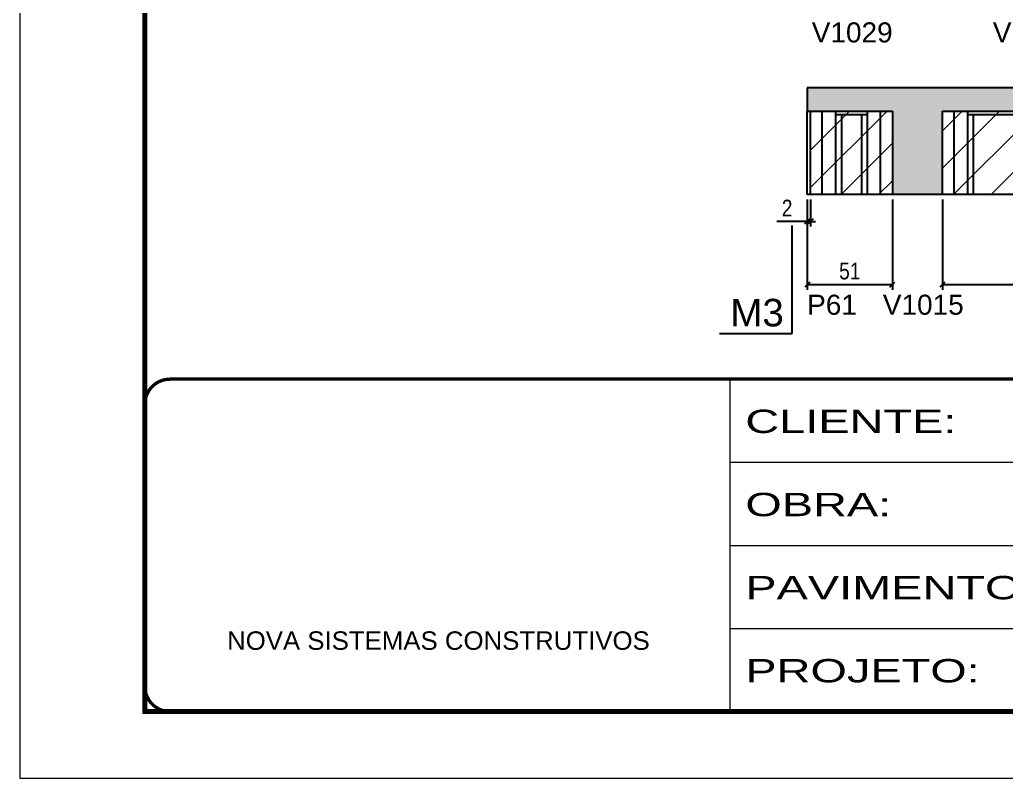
# Model space of a CAD drawing. Extents: x 3309 to 9563, y -2522 to 14608.
# Drawn here: x 4908 to 5499, y 6666 to 7121 of the extents above; entities that cross this region are included whole.
import ezdxf

# ---------------------------------------------------------------- set-up
doc = ezdxf.new("R2010")
doc.units = 0
doc.linetypes.add('CONTINUO', pattern=[0])
doc.linetypes.add('DASHED', pattern=[0.75, 0.5, -0.25])
for name, color, linetype in [('5', 5, 'Continuous'), ('COTA', 241, 'Continuous'), ('NOMENCLATURA', 7, 'Continuous'), ('Painéis', 200, 'Continuous'), ('SARR_2.2x7', 40, 'Continuous'), ('SARR_3.5x7', 81, 'Continuous')]:
    doc.layers.add(name, color=color, linetype=linetype)
for name, color, linetype, lineweight in [('Folhas', 255, 'Continuous', 9), ('Hachura', 251, 'Continuous', 9), ('SARRAFO DE PRESSAO', 251, 'DASHED', 9)]:
    doc.layers.add(name, color=color, linetype=linetype, lineweight=lineweight)
doc.styles.add('ARIAL', font='arial.ttf')
doc.styles.add('COTA TECNICA', font='techl___.ttf', dxfattribs={"height": 10})
doc.styles.get("Standard").update_dxf_attribs({"font": 'arial.ttf'})
doc.styles.add('Tecnologia', font='')
doc.styles.get('Tecnologia').set_extended_font_data('Forgotten Futurist')
doc.dimstyles.new('PAINEL', dxfattribs={"dimtxt": 10, "dimasz": 3, "dimexe": 3, "dimexo": 3, "dimgap": 3, "dimtad": 1, "dimdec": 1, "dimzin": 12, "dimdsep": 46, "dimtxsty": 'COTA TECNICA', "dimblk1": 'OBLIQUE', "dimblk2": 'OBLIQUE', "dimsah": 1, "dimcen": 0.9, "dimclrd": 4, "dimclre": 4, "dimclrt": 240, "dimadec": 1, "dimazin": 3, "dimtfac": 1, "dimtdec": 1, "dimtmove": 0, "dimatfit": 3, "dimfxl": 1, "dimtolj": 1, "dimtzin": 12, "dimarcsym": 0})

# ---------------------------------------------------------------- blocks, each defined once
blk = doc.blocks.new('9999999999')
at = {"color": 30, "linetype": 'CONTINUO'}
for p, q in [((98564.56, 34230.21), (98564.56, 34429.45)), ((98564.56, 34379.64), (99583.98, 34379.64)), ((98564.56, 34329.83), (99487.98, 34329.83)), ((98564.56, 34280.02), (99487.98, 34280.02))]:
    blk.add_line(p, q, dxfattribs=at)
at = {"color": 30, "linetype": 'CONTINUO', "const_width": 2}
blk.add_lwpolyline([(99583.98, 34230.21), (99583.98, 34414.45, 0.414214), (99568.98, 34429.45), (98228.98, 34429.45, 0.414214), (98213.98, 34414.45), (98213.98, 34245.21, 0.414214), (98228.98, 34230.21), (99583.98, 34230.21)], format="xyb", dxfattribs=at)
at = {"layer": 'Folhas'}
blk.add_lwpolyline([(98138.98, 34190.21), (99623.98, 34190.21), (99623.98, 35240.21), (98138.98, 35240.21)], close=True, dxfattribs=at)
at = {"layer": 'Folhas', "color": 30, "const_width": 3}
blk.add_lwpolyline([(98213.98, 34230.21), (99583.98, 34230.21), (99583.98, 35200.21), (98213.98, 35200.21)], close=True, dxfattribs=at)
at = {"color": 7, "linetype": 'Continuous', "ltscale": 5, "style": 'ARIAL'}
blk.add_text('NOVA SISTEMAS CONSTRUTIVOS', height=11.0592, dxfattribs=at).set_placement((98263.19, 34267.21))
at = {"layer": 'Folhas', "color": 7, "style": 'Tecnologia', "width": 1.5}
for s, p in [('CLIENTE:', (98573.65, 34397.17)), ('OBRA:', (98573.65, 34347.31)), ('PAVIMENTO:', (98573.65, 34297.5)), ('PROJETO:', (98573.65, 34247.69))]:
    blk.add_text(s, height=14, dxfattribs=at).set_placement(p)
blk = doc.blocks.new('_Oblique')
at = {"color": 0, "linetype": 'ByBlock', "lineweight": -2}
blk.add_line((-0.5, -0.5), (0.5, 0.5), dxfattribs=at)
blk = doc.blocks.new('*D877')
at = {"layer": 'COTA', "color": 4, "lineweight": -2, "transparency": 16777216}
for p, q in [((5460.6, 7013.35), (5460.6, 6959.29)), ((5604.6, 7013.35), (5604.6, 6959.29)), ((5604.6, 6962.29), (5460.6, 6962.29))]:
    blk.add_line(p, q, dxfattribs=at)
at = {"layer": 'Defpoints', "color": 0, "transparency": 16777216}
for p in [(5460.6, 7016.35), (5604.6, 7016.35), (5460.6, 6962.29)]:
    blk.add_point(p, dxfattribs=at)
at = {"layer": 'COTA', "color": 4, "lineweight": -2, "transparency": 16777216, "xscale": 3, "yscale": 3, "zscale": 3, "rotation": 180}
blk.add_blockref('_Oblique', (5460.6, 6962.29), dxfattribs=at)
at = {"layer": 'COTA', "color": 4, "lineweight": -2, "transparency": 16777216, "xscale": 3, "yscale": 3, "zscale": 3}
blk.add_blockref('_Oblique', (5604.6, 6962.29), dxfattribs=at)
at = {"layer": 'COTA', "color": 240, "transparency": 16777216, "insert": (5532.6, 6970.37), "char_height": 10, "attachment_point": 5, "style": 'COTA TECNICA'}
blk.add_mtext('\\A1;144', dxfattribs=at)
blk = doc.blocks.new('*D878')
at = {"layer": 'COTA', "color": 4, "lineweight": -2, "transparency": 16777216}
for p, q in [((5379.6, 7013.35), (5379.6, 6959.29)), ((5430.6, 7013.35), (5430.6, 6959.29)), ((5430.6, 6962.29), (5379.6, 6962.29))]:
    blk.add_line(p, q, dxfattribs=at)
at = {"layer": 'Defpoints', "color": 0, "transparency": 16777216}
for p in [(5379.6, 7016.35), (5430.6, 7016.35), (5379.6, 6962.29)]:
    blk.add_point(p, dxfattribs=at)
at = {"layer": 'COTA', "color": 4, "lineweight": -2, "transparency": 16777216, "xscale": 3, "yscale": 3, "zscale": 3, "rotation": 180}
blk.add_blockref('_Oblique', (5379.6, 6962.29), dxfattribs=at)
at = {"layer": 'COTA', "color": 4, "lineweight": -2, "transparency": 16777216, "xscale": 3, "yscale": 3, "zscale": 3}
blk.add_blockref('_Oblique', (5430.6, 6962.29), dxfattribs=at)
at = {"layer": 'COTA', "color": 240, "transparency": 16777216, "insert": (5405.1, 6970.4), "char_height": 10, "attachment_point": 5, "style": 'COTA TECNICA'}
blk.add_mtext('\\A1;51', dxfattribs=at)
blk = doc.blocks.new('*D879')
at = {"layer": 'COTA', "color": 4, "lineweight": -2, "transparency": 16777216}
for p, q in [((5379.6, 7013.35), (5379.6, 6997.22)), ((5381.6, 7013.35), (5381.6, 6997.22)), ((5379.6, 7000.22), (5361.49, 7000.22)), ((5381.6, 7000.22), (5379.6, 7000.22)), ((5381.6, 7000.22), (5384.6, 7000.22))]:
    blk.add_line(p, q, dxfattribs=at)
at = {"layer": 'Defpoints', "color": 0, "transparency": 16777216}
for p in [(5379.6, 7016.35), (5381.6, 7016.35), (5379.6, 7000.22)]:
    blk.add_point(p, dxfattribs=at)
at = {"layer": 'COTA', "color": 4, "lineweight": -2, "transparency": 16777216, "xscale": 3, "yscale": 3, "zscale": 3}
blk.add_blockref('_Oblique', (5379.6, 7000.22), dxfattribs=at)
at = {"layer": 'COTA', "color": 4, "lineweight": -2, "transparency": 16777216, "xscale": 3, "yscale": 3, "zscale": 3, "rotation": 180}
blk.add_blockref('_Oblique', (5381.6, 7000.22), dxfattribs=at)
at = {"layer": 'COTA', "color": 240, "transparency": 16777216, "insert": (5367.55, 7008.22), "char_height": 10, "attachment_point": 5, "style": 'COTA TECNICA'}
blk.add_mtext('\\A1;2', dxfattribs=at)

msp = doc.modelspace()

# ---------------------------------------------------------------- hatches: boundary and pattern name
at = {"layer": 'COTA'}
h = msp.add_hatch(dxfattribs=at)
h.set_pattern_fill('AR-CONC', color=256, scale=0.03)
h.set_pattern_definition([(50, (-3170, -1691.539), (5.46554, -0.4781726), [0.5715, -6.2865]), (355, (-3170, -1691.539), (-1.0573026, 5.7317054), [0.4572, -5.0292175]), (100.451445, (-3169.5445, -1691.579), (4.4082374, 5.2535326), [0.4857003, -5.3427073]), (46.1842, (-3170, -1690.015), (8.1323712, -1.26127), [0.85725, -9.42975]), (96.63556, (-3169.322, -1690.12), (7.122124, 7.4227837), [0.7285507, -8.014068]), (351.18415, (-3170, -1690.015), (7.122124, 7.422784), [0.685799, -7.543792]), (21, (-3169.238, -1690.396), (4.5484317, -3.067956), [0.5715, -6.2865]), (326, (-3169.238, -1690.396), (1.8540609, 5.525639), [0.4572, -5.0292]), (71.451445, (-3168.859, -1690.6516), (6.4024926, 2.457683), [0.4857003, -5.3426981]), (37.5, (-3170, -1691.5389), (0.0926581, 2.53665117), [0, -4.96824, 0, -5.1054, 0, -5.04825]), (7.5, (-3170, -1691.539), (2.0045899, 3.00541724), [0, -2.91084, 0, -4.85394, 0, -1.92405]), (327.5, (-3171.6993, -1691.539), (4.06771786, -0.17186232), [0, -1.905, 0, -5.9436, 0, -7.8867]), (317.5, (-3172.4613, -1691.539), (4.4438754, 0.7627947), [0, -2.4765, 0, -3.94716, 0, -5.6007])])
h.paths.add_polyline_path([(5634.6, 7066.35), (6001.6, 7066.35), (6001.6, 7016.35), (6031.6, 7016.35), (6031.6, 7066.35), (6127.6, 7066.35), (6127.6, 7080.35), (5379.6, 7080.35), (5379.6, 7066.35), (5430.6, 7066.35), (5430.6, 7016.35), (5460.6, 7016.35), (5460.6, 7066.35), (5604.6, 7066.35), (5604.6, 7016.35), (5634.6, 7016.35)])
at = {"layer": 'Hachura', "linetype": 'ByBlock'}
h = msp.add_hatch(dxfattribs=at)
h.set_pattern_fill('ANSI31', color=256, scale=5)
h.paths.add_polyline_path([(5477.6, 7574.22), (5477.6, 7624.22), (5383.6, 7624.22), (5383.6, 7574.22)])
h.paths.add_polyline_path([(5509.6, 7622.22), (5509.6, 7574.22), (5753.6, 7574.22), (5753.6, 7622.22)])
h.paths.add_polyline_path([(5753.6, 7622.22), (5753.6, 7574.22), (5874.6, 7574.22), (5874.6, 7622.22)])
h.paths.add_polyline_path([(5906.6, 7624.22), (5906.6, 7574.22), (6050.6, 7574.22), (6050.6, 7624.22)])
h.paths.add_polyline_path([(6129.6, 7622.22), (6080.6, 7622.22), (6080.6, 7574.22), (6129.6, 7574.22)])
h.paths.add_polyline_path([(6032.6, 7402.92), (6032.6, 7452.92), (5920.6, 7452.92), (5920.6, 7402.92)])
h.paths.add_polyline_path([(5890.6, 7402.92), (5890.6, 7450.92), (5646.6, 7450.92), (5646.6, 7402.92)])
h.paths.add_polyline_path([(5646.6, 7450.92), (5627.6, 7450.92), (5627.6, 7402.92), (5646.6, 7402.92)])
h.paths.add_polyline_path([(5627.6, 7402.92), (5627.6, 7450.92), (5383.6, 7450.92), (5383.6, 7402.92)])
h.paths.add_polyline_path([(5383.6, 7244.74), (5383.6, 7194.74), (5495.6, 7194.74), (5495.6, 7244.74)])
h.paths.add_polyline_path([(5525.6, 7244.74), (5525.6, 7194.74), (5769.6, 7194.74), (5769.6, 7244.74)])
h.paths.add_polyline_path([(5788.6, 7244.74), (5769.6, 7244.74), (5769.6, 7194.74), (5788.6, 7194.74)])
h.paths.add_polyline_path([(5788.6, 7244.74), (5788.6, 7194.74), (6032.6, 7194.74), (6032.6, 7244.74)])
h.paths.add_polyline_path([(5430.6, 7016.35), (5430.6, 7066.35), (5381.6, 7066.35), (5381.6, 7016.35)])
h.paths.add_polyline_path([(5460.6, 7066.35), (5460.6, 7016.35), (5604.6, 7016.35), (5604.6, 7066.35)])
h.paths.add_polyline_path([(5636.6, 7066.35), (5636.6, 7016.35), (5757.6, 7016.35), (5757.6, 7066.35)])
h.paths.add_polyline_path([(5757.6, 7066.35), (5757.6, 7016.35), (6001.6, 7016.35), (6001.6, 7066.35)])
h.paths.add_polyline_path([(6127.6, 7016.35), (6127.6, 7066.35), (6033.6, 7066.35), (6033.6, 7016.35)])

# ---------------------------------------------------------------- linework, layer by layer
at = {"layer": 'COTA'}
for p, q in [((6127.6, 7080.35), (5379.6, 7080.35)), ((5379.6, 7080.35), (5379.6, 7066.35)), ((5460.6, 7016.35), (5430.6, 7016.35))]:
    msp.add_line(p, q, dxfattribs=at)
at = {"layer": 'NOMENCLATURA', "linetype": 'Continuous'}
for p, q in [((5370.69, 6933.09), (5370.69, 6997.71)), ((5326.98, 6933.09), (5370.69, 6933.09))]:
    msp.add_line(p, q, dxfattribs=at)
at = {"layer": 'Painéis', "linetype": 'ByBlock'}
for p, q in [((5379.6, 7016.35), (5379.6, 7066.35)), ((5379.6, 7066.35), (5430.6, 7066.35)), ((5381.6, 7016.35), (5381.6, 7066.35)), ((5430.6, 7066.35), (5430.6, 7016.35)), ((5460.6, 7016.35), (5460.6, 7066.35)), ((5460.6, 7066.35), (5604.6, 7066.35)), ((5430.6, 7016.35), (5379.6, 7016.35)), ((5604.6, 7016.35), (5460.6, 7016.35))]:
    msp.add_line(p, q, dxfattribs=at)
at = {"layer": 'SARR_2.2x7', "linetype": 'Continuous'}
for p, q in [((5388.6, 7016.35), (5388.6, 7066.35)), ((5415.6, 7064.15), (5396.6, 7064.15)), ((5423.6, 7016.35), (5423.6, 7066.35)), ((5467.6, 7016.35), (5467.6, 7066.35)), ((5589.6, 7064.15), (5475.6, 7064.15))]:
    msp.add_line(p, q, dxfattribs=at)
at = {"layer": 'SARR_3.5x7'}
for p, q in [((5396.6, 7066.35), (5396.6, 7016.35)), ((5400.1, 7064.15), (5400.1, 7016.35)), ((5412.1, 7064.15), (5412.1, 7016.35)), ((5415.6, 7066.35), (5415.6, 7016.35)), ((5475.6, 7066.35), (5475.6, 7016.35)), ((5479.1, 7064.15), (5479.1, 7016.35))]:
    msp.add_line(p, q, dxfattribs=at)

# ---------------------------------------------------------------- block references
at = {"layer": 'SARRAFO DE PRESSAO', "color": 6, "linetype": 'ByBlock'}
msp.add_blockref('9999999999', (-93231.11, -27523.8), dxfattribs=at)

# ---------------------------------------------------------------- texts
at = {"layer": '5', "linetype": 'Continuous'}
for s, rotation, p in [('V1029', 0.00004, (5382.33, 7107.51)), ('V1027', 0.00004, (5490.8, 7107.51)), ('P61', 359.99996, (5379.56, 6944.28)), ('V1015', 359.99996, (5424.9, 6944.28))]:
    msp.add_text(s, height=12, rotation=rotation, dxfattribs=at).set_placement(p)
at = {"layer": 'NOMENCLATURA', "linetype": 'Continuous'}
msp.add_text('M3', height=16.5, dxfattribs=at).set_placement((5333.55, 6937.29))

# ---------------------------------------------------------------- dimensions: what is measured, and where the dimension line sits
at = {"layer": 'COTA'}
dim = msp.add_linear_dim(base=(5379.6, 7000.22), p1=(5381.6, 7016.35), p2=(5379.6, 7016.35), angle=180, dimstyle='PAINEL', dxfattribs=at)
dim.commit()
dim.dimension.update_dxf_attribs({"geometry": '*D879', "text_midpoint": (5367.55, 7008.22)})
for base, p1, p2, picture, middle in [((5379.6, 6962.29), (5430.6, 7016.35), (5379.6, 7016.35), '*D878', (5405.1, 6970.4)), ((5460.6, 6962.29), (5604.6, 7016.35), (5460.6, 7016.35), '*D877', (5532.6, 6970.37))]:
    dim = msp.add_linear_dim(base=base, p1=p1, p2=p2, dimstyle='PAINEL', dxfattribs=at)
    dim.commit()
    dim.dimension.update_dxf_attribs({"geometry": picture, "text_midpoint": middle})

doc.saveas('drawing.dxf')
